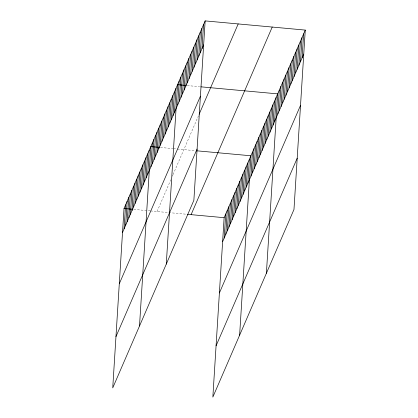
<?xml version="1.0" encoding="UTF-8"?>
<svg xmlns="http://www.w3.org/2000/svg" width="418" height="418" viewBox="0 0 418 418"><rect width="100%" height="100%" fill="white"/><g stroke="black" fill="none" stroke-linecap="round" stroke-linejoin="round"><path stroke-width="0.31" stroke-dasharray="2.09 1.57" d="M157.058 211.529L170.784 179.797M172.357 176.156L172.806 175.116M173.036 174.593L198.456 115.807M187.285 85.575L199.595 86.704M160.512 147.486L172.822 148.615M173.47 148.672L176.709 148.97M177.357 149.027L195.18 150.663M133.739 209.392L149.937 210.876M150.584 210.938L186.684 214.251"/><path stroke-width="0.63" d="M205.154 20.9L124.026 208.498L112.735 387.914L193.868 200.316L205.154 20.9L305.265 30.086L293.974 209.502L212.846 397.1L224.132 217.684L305.265 30.086M124.089 228.85L125.599 204.857M125.666 225.208L127.171 201.215M127.239 221.566L128.749 197.573M128.812 217.924L130.322 193.931M130.39 214.282L131.9 190.294M131.963 210.641L133.473 186.653M133.541 206.999L135.051 183.011M135.113 203.357L136.623 179.369M136.691 199.715L138.196 175.727M138.264 196.073L139.774 172.085M139.837 192.437L141.347 168.444M141.415 188.795L142.925 164.802M142.987 185.153L144.497 161.16M144.565 181.511L146.07 157.518M146.138 177.869L147.648 153.876M147.711 174.228L149.221 150.234M139.507 326.003L150.799 146.593L159.216 147.366M150.861 166.944L152.371 142.951M152.439 163.302L153.949 139.309M154.012 159.66L155.522 135.667M155.585 156.018L157.095 132.025M157.163 152.377L158.673 128.383M158.736 148.735L160.246 124.742M160.313 145.093L161.823 121.1M161.886 141.451L163.396 117.458M163.464 137.809L164.969 113.816M165.037 134.168L166.547 110.174M166.61 130.526L168.12 106.533M168.188 126.884L169.698 102.891M169.76 123.242L171.27 99.249M171.338 119.6L172.848 95.607M172.911 115.958L174.421 91.965M174.484 112.317L175.994 88.323M166.28 264.098L177.572 84.682L185.989 85.455M177.681 104.923L179.191 80.93M179.306 101.172L180.816 77.178M180.931 97.42L182.436 73.427M182.551 93.669L184.061 69.675M184.176 89.917L185.686 65.924M185.796 86.165L187.306 62.172M187.421 82.414L188.931 58.421M189.04 78.662L190.551 54.669M190.665 74.911L192.175 50.918M192.285 71.154L193.795 47.166M193.91 67.402L195.42 43.415M195.53 63.651L197.04 39.658M197.155 59.899L198.665 35.906M198.78 56.148L200.285 32.155M200.4 52.396L201.91 28.403M202.025 48.645L203.535 24.652M224.2 238.035L225.71 214.042M225.772 234.393L227.282 210.4M227.35 230.752L228.855 206.764M228.923 227.11L230.433 203.122M230.496 223.468L232.006 199.48M232.074 219.826L233.584 195.838M233.646 216.184L235.156 192.196M235.224 212.543L236.734 188.555M236.797 208.906L238.307 184.913M238.37 205.264L239.88 181.271M239.948 201.622L241.458 177.629M241.52 197.98L243.03 173.987M243.098 194.339L244.608 170.345M244.671 190.697L246.181 166.704M246.249 187.055L247.754 163.062M247.822 183.413L249.332 159.42M239.618 335.194L250.904 155.778L196.439 150.778M250.972 176.13L252.482 152.136M252.545 172.488L254.055 148.494M254.123 168.846L255.633 144.853M255.696 165.204L257.206 141.211M257.269 161.562L258.779 137.569M258.846 157.92L260.357 133.927M260.419 154.279L261.929 130.285M261.997 150.637L263.507 126.644M263.57 146.995L265.08 123.002M265.148 143.353L266.653 119.36M266.721 139.711L268.231 115.718M268.293 136.069L269.803 112.076M269.871 132.428L271.381 108.434M271.444 128.786L272.954 104.793M273.022 125.144L274.532 101.151M274.595 121.502L276.105 97.514M266.391 273.283L277.677 93.872L200.891 86.824M277.792 114.109L279.302 90.116M279.417 110.357L280.922 86.364M281.037 106.606L282.547 82.612M282.662 102.854L284.172 78.861M284.282 99.103L285.792 75.109M285.907 95.351L287.417 71.358M287.527 91.599L289.037 67.606M289.151 87.848L290.662 63.855M290.771 84.096L292.281 60.103M292.396 80.34L293.906 56.352M294.016 76.588L295.526 52.6M295.641 72.837L297.151 48.849M297.266 69.085L298.771 45.092M298.886 65.333L300.396 41.34M300.511 61.582L302.021 37.589M302.13 57.83L303.64 33.837M122.516 232.492L203.644 44.893M119.287 283.78L200.421 96.182M199.13 114.25L238.192 23.93M115.964 336.626L197.092 149.022M191.099 214.653L272.228 27.055M222.622 241.677L303.755 54.079M219.398 292.966L300.526 105.367M216.069 345.811L297.203 158.213M124.026 208.498L132.443 209.272M187.316 214.309L224.132 217.684"/></g></svg>
